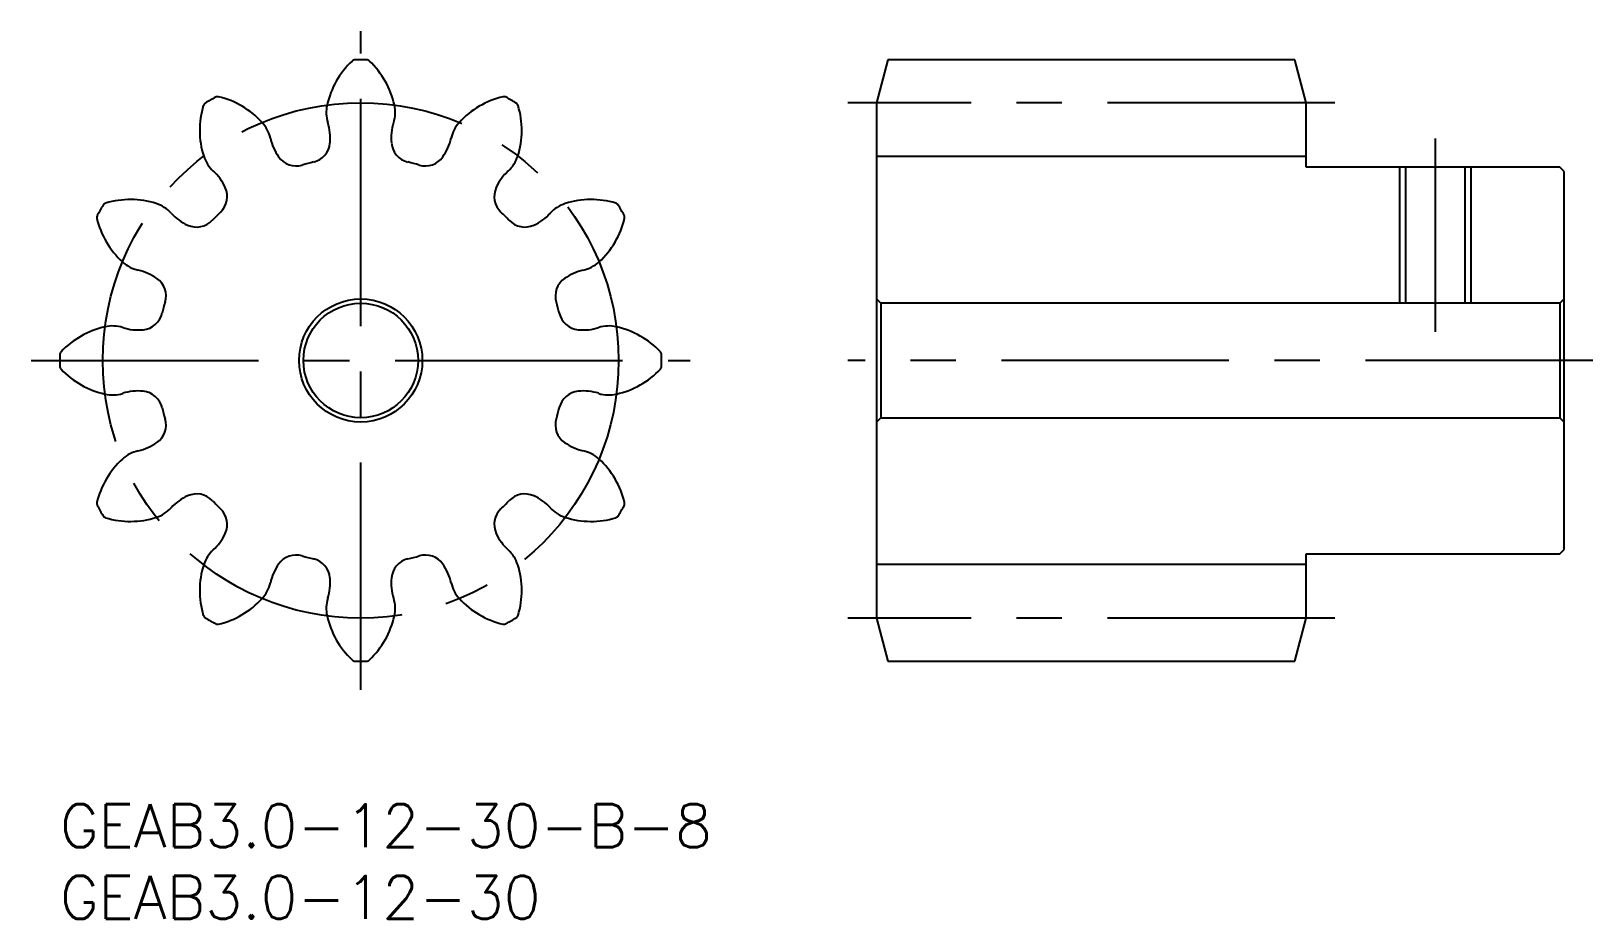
# Model space of a CAD drawing. Extents: x -2 to 107, y -8 to 54.
import ezdxf

# ---------------------------------------------------------------- set-up
doc = ezdxf.new("R2010")
doc.units = 0
doc.header["$LTSCALE"] = 0.5
doc.linetypes.add('CENTER', pattern=[50.8, 31.75, -6.35, 6.35, -6.35])
for name, color, linetype in [('MSM_CENTER', 1, 'CENTER'), ('MSM_CONTINUOUS', 7, 'CONTINUOUS'), ('MSM_NARROW', 5, 'CONTINUOUS'), ('MSM_PART_NUMBER', 7, 'CONTINUOUS')]:
    doc.layers.add(name, color=color, linetype=linetype)
doc.styles.get("Standard").update_dxf_attribs({"font": 'txt.shx', "height": 1, "bigfont": 'bigfont.shx'})

# ---------------------------------------------------------------- blocks, each defined once
blk = doc.blocks.new('*U3')
at = {"layer": 'MSM_PART_NUMBER'}
blk.add_text('GEAB3.0-12-30-B-8', height=3, dxfattribs=at).set_placement((0, -3))
blk = doc.blocks.new('*U4')
at = {"layer": 'MSM_PART_NUMBER'}
blk.add_text('GEAB3.0-12-30', height=3, dxfattribs=at).set_placement((0, -8))

msp = doc.modelspace()

# ---------------------------------------------------------------- linework, layer by layer
at = {"layer": 'MSM_CENTER'}
for p, q in [((21, 8), (21, 54)), ((89, 49), (55, 49)), ((96, 46.5), (96, 33)), ((-2, 31), (44, 31)), ((107, 31), (55, 31)), ((89, 13), (55, 13))]:
    msp.add_line(p, q, dxfattribs=at)
msp.add_circle((21, 31), 18, dxfattribs=at)
at = {"layer": 'MSM_CONTINUOUS'}
for p, q in [((57.8, 52), (57, 49)), ((86.2, 52), (57.8, 52)), ((87, 49), (86.2, 52)), ((57, 49), (57, 13)), ((87, 44.5), (87, 49)), ((87, 45.25), (57, 45.25)), ((104.7, 44.5), (87, 44.5)), ((93.93, 44.5), (93.93, 35)), ((98.07, 44.5), (98.07, 35)), ((105, 44.2), (104.7, 44.5)), ((105, 17.8), (105, 44.2)), ((57, 35.3), (57.3, 35)), ((57.3, 35), (57.3, 27)), ((104.7, 35), (57.3, 35)), ((104.7, 35), (105, 35.3)), ((104.7, 35), (104.7, 27)), ((57.3, 27), (57, 26.7)), ((57.3, 27), (104.7, 27)), ((105, 26.7), (104.7, 27)), ((87, 13), (87, 17.5)), ((87, 17.5), (104.7, 17.5)), ((104.7, 17.5), (105, 17.8)), ((87, 16.75), (57, 16.75)), ((57, 13), (57.8, 10)), ((86.2, 10), (87, 13)), ((57.8, 10), (86.2, 10))]:
    msp.add_line(p, q, dxfattribs=at)
for radius in [4.3, 4]:
    msp.add_circle((21, 31), radius, dxfattribs=at)
for centre, radius, start, end in [((24.51, 47.55), 6, 133.2934, 167.5), ((20.6, 51.7), 0.3, 91.1083, 133.2934), ((21, 31), 21, 88.8917, 91.1083), ((21.4, 51.7), 0.3, 46.7066, 88.8917), ((17.49, 47.55), 6, 12.5, 46.7066), ((21, 31), 21, 118.8917, 121.1083), ((11, 49.12), 0.3, 76.7066, 118.8917), ((9.69, 43.58), 6, 42.5, 76.7066), ((32.31, 43.58), 6, 103.2934, 137.5), ((31, 49.12), 0.3, 61.1083, 103.2933), ((21, 31), 21, 58.8917, 61.1083), ((15.76, 47.08), 6, 163.2934, 197.5), ((10.31, 48.72), 0.3, 121.1083, 163.2934), ((21, 48.33), 2.41, 167.5, 197.2626), ((21, 48.33), 2.41, 342.7374, 12.5), ((31.69, 48.72), 0.3, 16.7066, 58.8917), ((26.24, 47.08), 6, 342.5, 16.7066), ((12.34, 46), 2.41, 12.7374, 42.5), ((15.18, 46.52), 3.69, 354.8995, 17.2158), ((26.82, 46.52), 3.69, 162.7842, 185.1005), ((29.66, 46), 2.41, 137.5, 167.2626), ((18.29, 47.35), 3.69, 192.7842, 215.1005), ((17.36, 46.32), 1.5, 283.3676, 354.8995), ((24.64, 46.32), 1.5, 185.1005, 256.6324), ((23.71, 47.35), 3.69, 324.8995, 347.2158), ((12.34, 46), 2.41, 197.5, 227.2626), ((16.49, 46.09), 1.5, 215.1005, 286.6324), ((21, 31), 14.25, 103.3676, 106.6324), ((21, 31), 14.25, 73.3676, 76.6324), ((25.51, 46.09), 1.5, 253.3676, 324.8995), ((29.66, 46), 2.41, 312.7374, 342.5), ((8.2, 41.53), 3.69, 24.8995, 47.2158), ((33.8, 41.53), 3.69, 132.7842, 155.1005), ((10.18, 42.45), 1.5, 313.3676, 24.8995), ((31.82, 42.45), 1.5, 155.1005, 226.6324), ((21, 31), 21, 148.8917, 151.1083), ((3.28, 41.69), 0.3, 106.7066, 148.8917), ((4.92, 36.24), 6, 72.5, 106.7066), ((6, 39.66), 2.41, 42.7374, 72.5), ((36, 39.66), 2.41, 107.5, 137.2626), ((37.08, 36.24), 6, 73.2934, 107.5), ((38.72, 41.69), 0.3, 31.1083, 73.2934), ((21, 31), 21, 28.8917, 31.1083), ((2.88, 41), 0.3, 151.1083, 193.2934), ((8.42, 42.31), 6, 193.2934, 227.5), ((10.47, 43.8), 3.69, 222.7842, 245.1005), ((9.55, 41.82), 1.5, 245.1005, 316.6324), ((21, 31), 14.25, 133.3676, 136.6324), ((21, 31), 14.25, 43.3676, 46.6324), ((32.45, 41.82), 1.5, 223.3676, 294.8995), ((31.53, 43.8), 3.69, 294.8995, 317.2158), ((33.58, 42.31), 6, 312.5, 346.7066), ((39.12, 41), 0.3, 346.7066, 28.8917), ((6, 39.66), 2.41, 227.5, 257.2626), ((4.65, 33.71), 3.69, 54.8995, 77.2158), ((37.35, 33.71), 3.69, 102.7842, 125.1005), ((36, 39.66), 2.41, 282.7374, 312.5), ((5.91, 35.51), 1.5, 343.3676, 54.8995), ((36.09, 35.51), 1.5, 125.1005, 196.6324), ((21, 31), 14.25, 163.3676, 166.6324), ((21, 31), 14.25, 13.3676, 16.6324), ((5.68, 34.64), 1.5, 275.1005, 346.6324), ((36.32, 34.64), 1.5, 193.3676, 264.8995), ((4.45, 27.49), 6, 102.5, 136.7066), ((3.67, 31), 2.41, 72.7374, 102.5), ((5.48, 36.82), 3.69, 252.7842, 275.1005), ((36.52, 36.82), 3.69, 264.8995, 287.2158), ((38.33, 31), 2.41, 77.5, 107.2626), ((37.55, 27.49), 6, 43.2934, 77.5), ((0.3, 31.4), 0.3, 136.7066, 178.8917), ((21, 31), 21, 178.8917, 181.1083), ((0.3, 30.6), 0.3, 181.1083, 223.2934), ((41.7, 31.4), 0.3, 1.1083, 43.2934), ((41.7, 30.6), 0.3, 316.7066, 358.8917), ((21, 31), 21, 358.8917, 1.1083), ((4.45, 34.51), 6, 223.2934, 257.5), ((37.55, 34.51), 6, 282.5, 316.7066), ((3.67, 31), 2.41, 257.5, 287.2626), ((5.48, 25.18), 3.69, 84.8995, 107.2158), ((5.68, 27.36), 1.5, 13.3676, 84.8995), ((36.32, 27.36), 1.5, 95.1005, 166.6324), ((36.52, 25.18), 3.69, 72.7842, 95.1005), ((38.33, 31), 2.41, 252.7374, 282.5), ((21, 31), 14.25, 193.3676, 196.6324), ((21, 31), 14.25, 343.3676, 346.6324), ((5.91, 26.49), 1.5, 305.1005, 16.6324), ((36.09, 26.49), 1.5, 163.3676, 234.8995), ((4.65, 28.29), 3.69, 282.7842, 305.1005), ((37.35, 28.29), 3.69, 234.8995, 257.2158), ((8.42, 19.69), 6, 132.5, 166.7066), ((6, 22.34), 2.41, 102.7374, 132.5), ((36, 22.34), 2.41, 47.5, 77.2626), ((33.58, 19.69), 6, 13.2934, 47.5), ((2.88, 21), 0.3, 166.7066, 208.8917), ((21, 31), 21, 208.8917, 211.1083), ((10.47, 18.2), 3.69, 114.8995, 137.2158), ((9.55, 20.18), 1.5, 43.3676, 114.8995), ((21, 31), 14.25, 223.3676, 226.6324), ((21, 31), 14.25, 313.3676, 316.6324), ((32.45, 20.18), 1.5, 65.1005, 136.6324), ((31.53, 18.2), 3.69, 42.7842, 65.1005), ((21, 31), 21, 328.8917, 331.1083), ((39.12, 21), 0.3, 331.1083, 13.2933), ((3.28, 20.31), 0.3, 211.1083, 253.2934), ((4.92, 25.76), 6, 253.2934, 287.5), ((6, 22.34), 2.41, 287.5, 317.2626), ((10.18, 19.55), 1.5, 335.1005, 46.6324), ((31.82, 19.55), 1.5, 133.3676, 204.8995), ((36, 22.34), 2.41, 222.7374, 252.5), ((37.08, 25.76), 6, 252.5, 286.7066), ((38.72, 20.31), 0.3, 286.7066, 328.8917), ((8.2, 20.47), 3.69, 312.7842, 335.1005), ((33.8, 20.47), 3.69, 204.8995, 227.2158), ((12.34, 16), 2.41, 132.7374, 162.5), ((29.66, 16), 2.41, 17.5, 47.2626), ((15.76, 14.92), 6, 162.5, 196.7066), ((18.29, 14.65), 3.69, 144.8995, 167.2158), ((16.49, 15.91), 1.5, 73.3676, 144.8995), ((21, 31), 14.25, 253.3676, 256.6324), ((17.36, 15.68), 1.5, 5.1005, 76.6324), ((24.64, 15.68), 1.5, 103.3676, 174.8995), ((21, 31), 14.25, 283.3676, 286.6324), ((25.51, 15.91), 1.5, 35.1005, 106.6324), ((23.71, 14.65), 3.69, 12.7842, 35.1005), ((26.24, 14.92), 6, 343.2934, 17.5), ((12.34, 16), 2.41, 317.5, 347.2626), ((15.18, 15.48), 3.69, 342.7842, 5.1005), ((26.82, 15.48), 3.69, 174.8995, 197.2158), ((29.66, 16), 2.41, 192.7374, 222.5), ((9.69, 18.42), 6, 283.2934, 317.5), ((21, 13.67), 2.41, 162.7374, 192.5), ((21, 13.67), 2.41, 347.5, 17.2626), ((32.31, 18.42), 6, 222.5, 256.7066), ((10.31, 13.28), 0.3, 196.7066, 238.8917), ((24.51, 14.45), 6, 192.5, 226.7066), ((17.49, 14.45), 6, 313.2934, 347.5), ((31.69, 13.28), 0.3, 301.1083, 343.2934), ((21, 31), 21, 238.8917, 241.1083), ((11, 12.88), 0.3, 241.1083, 283.2934), ((31, 12.88), 0.3, 256.7066, 298.8917), ((21, 31), 21, 298.8917, 301.1083), ((20.6, 10.3), 0.3, 226.7066, 268.8917), ((21, 31), 21, 268.8917, 271.1083), ((21.4, 10.3), 0.3, 271.1083, 313.2934)]:
    msp.add_arc(centre, radius, start, end, dxfattribs=at)
at = {"layer": 'MSM_NARROW'}
for p, q in [((93.5, 44.5), (93.5, 35)), ((98.5, 44.5), (98.5, 35))]:
    msp.add_line(p, q, dxfattribs=at)

# ---------------------------------------------------------------- block references
at = {"layer": 'MSM_CONTINUOUS'}
for name in ['*U3', '*U4']:
    msp.add_blockref(name, (0, 0), dxfattribs=at)

doc.saveas('drawing.dxf')
